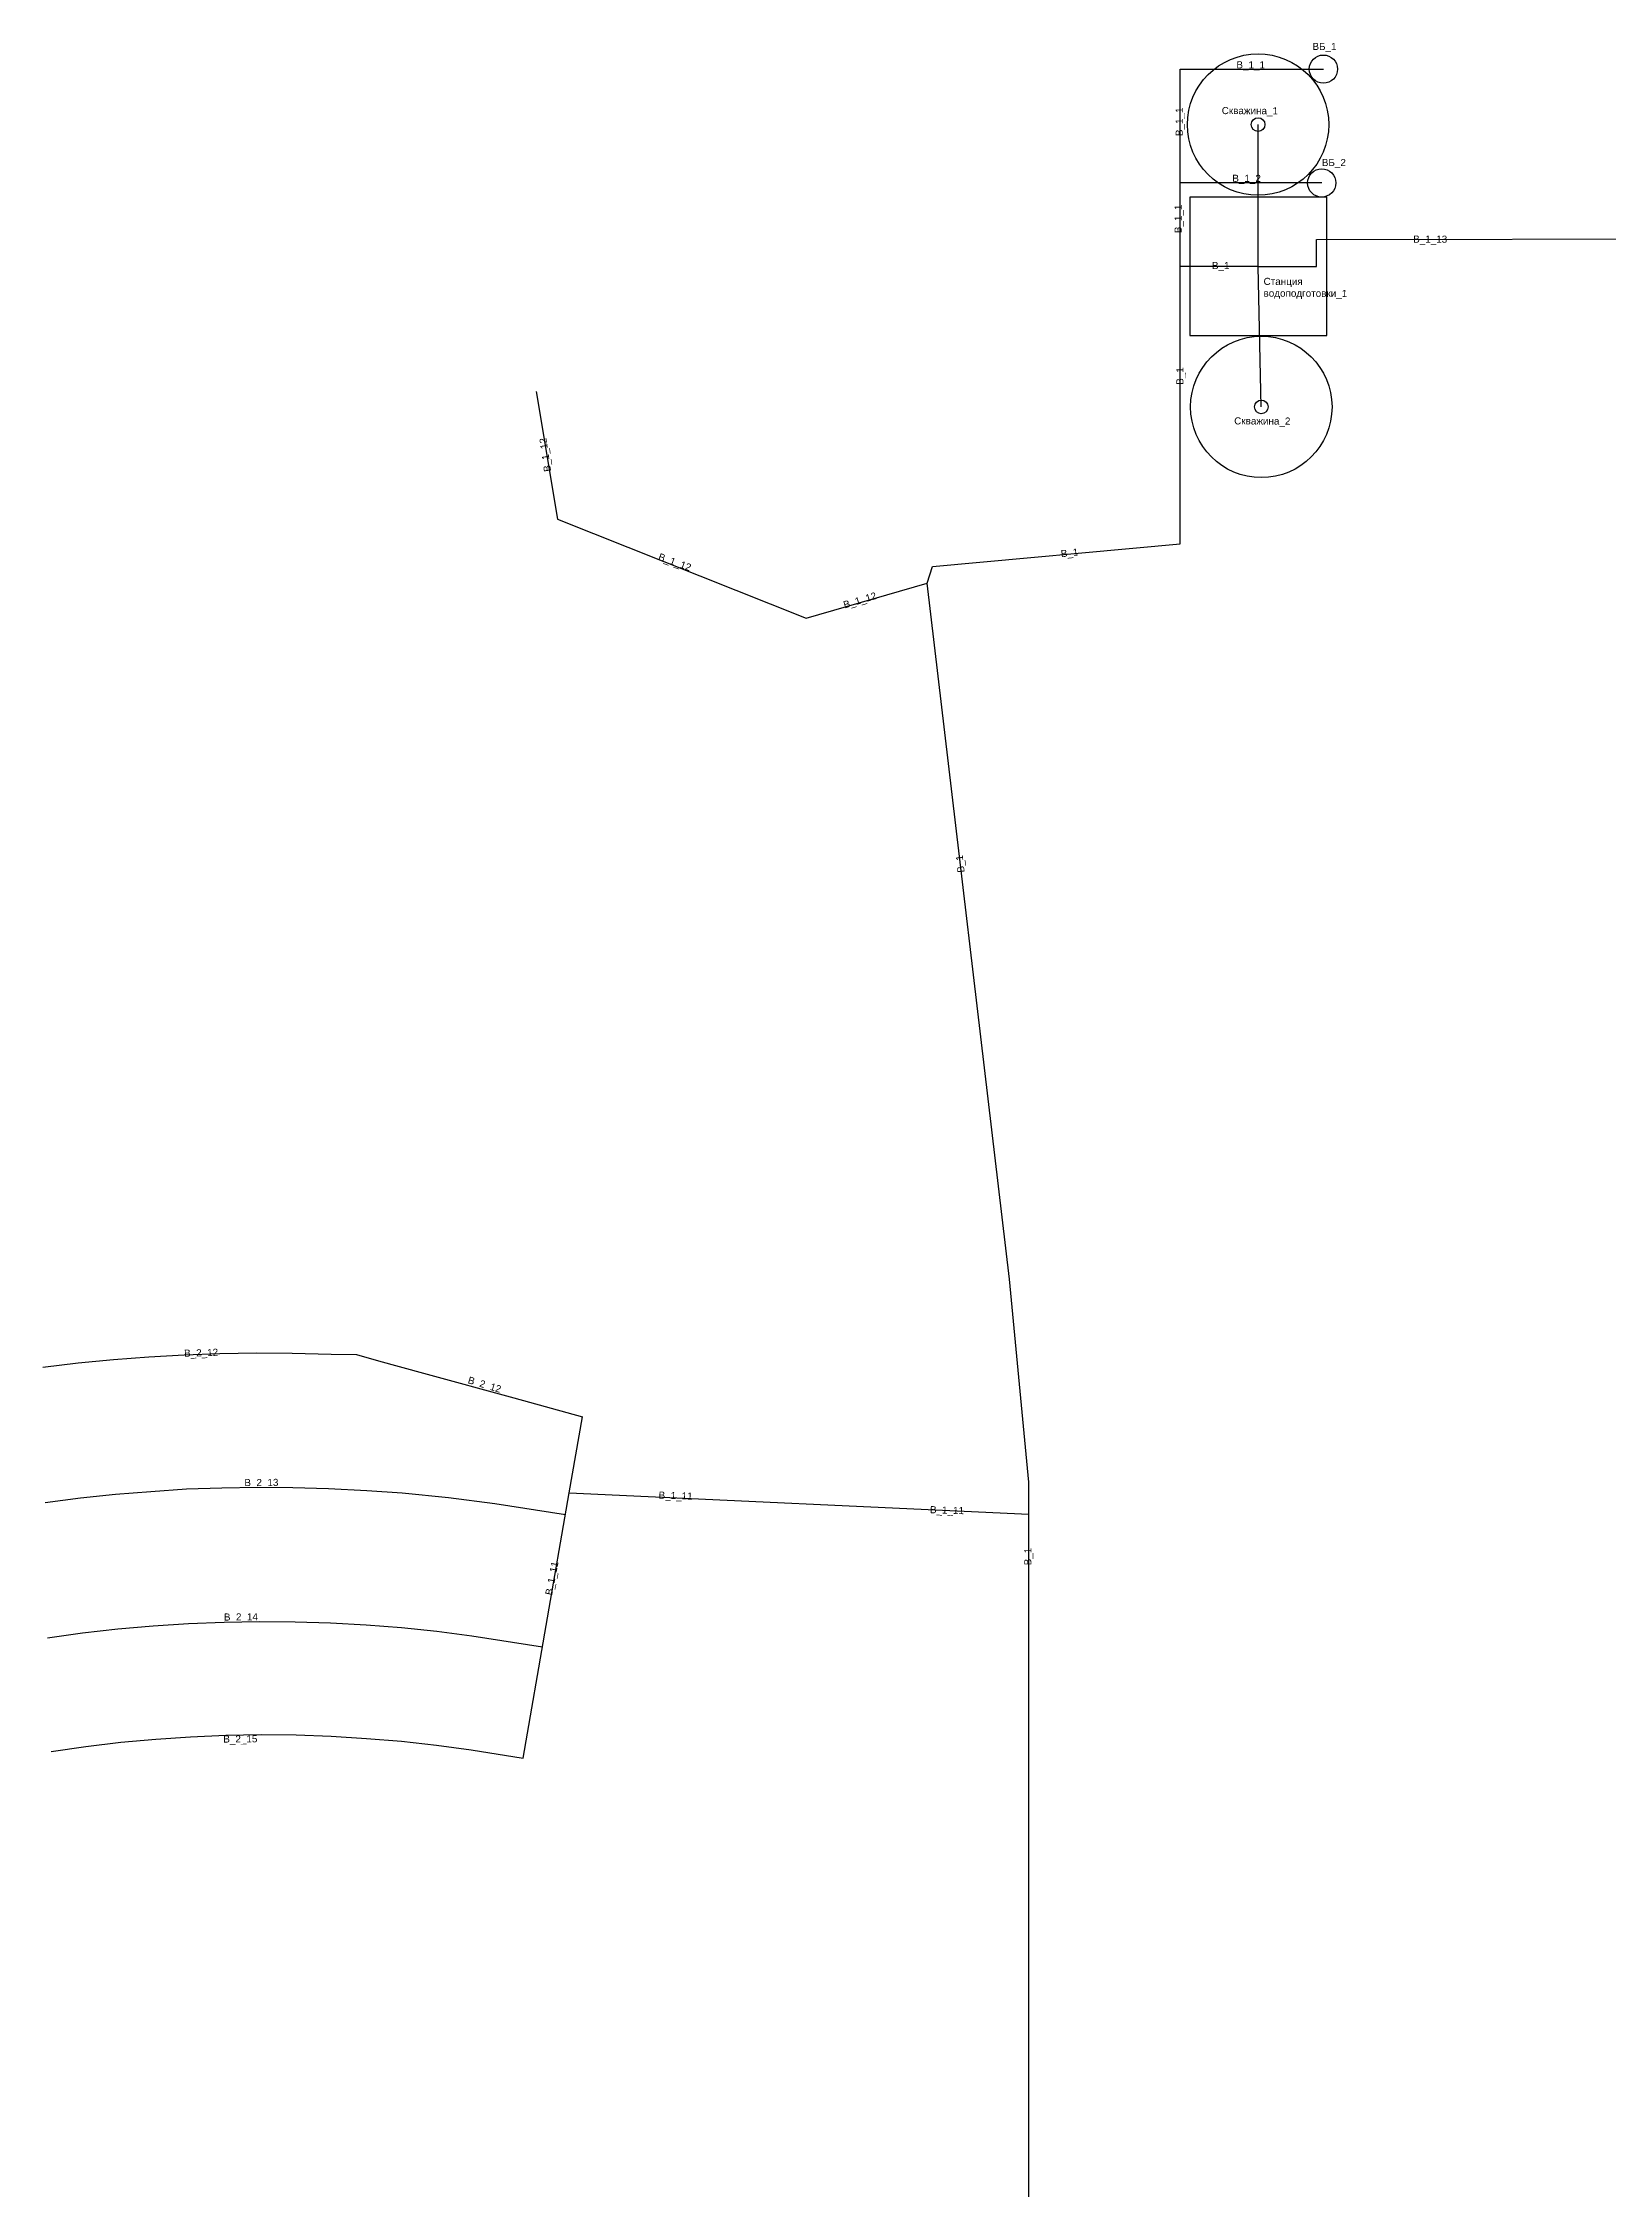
# Model space of a CAD drawing. Header units: millimetres. Extents: x 2242870 to 2245448, y 377619 to 381319.
# Drawn here: x 2243180 to 2244287, y 379469 to 380987 of the extents above; entities that cross this region are included whole.
import ezdxf

# ---------------------------------------------------------------- set-up
doc = ezdxf.new("R2010")
doc.units = ezdxf.units.MM
for name, color, linetype, lineweight in [('водопровод высокий', 5, 'Continuous', 25), ('водопровод_низкий', 161, 'Continuous', 25), ('водопроводная_башня', 5, 'Continuous', 25), ('подписи_водопровод', 5, 'Continuous', 25), ('станция_насосная_1_уровень', 212, 'Continuous', 25)]:
    doc.layers.add(name, color=color, linetype=linetype, lineweight=lineweight)
doc.styles.get("Standard").update_dxf_attribs({"font": 'arial.ttf'})

msp = doc.modelspace()

# ---------------------------------------------------------------- linework, layer by layer
at = {"layer": 'водопровод высокий'}
msp.add_line((2243552.6, 379961.8), (2243877.7, 379946.7), dxfattribs=at)
for points in [[(2243984.7, 380829.4), (2243984.7, 380968.9), (2244086, 380968.9)], [(2244084.8, 380888.4), (2243984.7, 380888.4)], [(2244039.9, 380829.4), (2244081.2, 380829.4), (2244081.2, 380848.4), (2244358.1, 380848.9), (2244370.2, 380874.8), (2244747.4, 380718.1)], [(2243877.7, 378066.5), (2243877.7, 378453.1), (2243877.7, 378501.5), (2243877.7, 379946.7), (2243877.7, 379969.4), (2243863.9, 380113), (2243805.8, 380605.2), (2243809.5, 380617.2), (2243984.7, 380633.1), (2243984.7, 380829.4)], [(2244039.9, 380829.4), (2243984.7, 380829.4)], [(2243529.3, 380740.9), (2243544.4, 380650.6), (2243720.1, 380580.5), (2243805.8, 380605.2)], [(2243520, 379774.1), (2243552.6, 379961.8), (2243562, 380015.7)]]:
    msp.add_lwpolyline(points, dxfattribs=at)
at = {"layer": 'водопровод_низкий'}
for points in [[(2243180.3, 380050.7), (2243205.2, 380053.7), (2243230.2, 380056.1), (2243255.2, 380058), (2243280.3, 380059.5), (2243305.4, 380060.4), (2243331.5, 380060.8), (2243356.6, 380060.7), (2243384.3, 380060), (2243402.2, 380059.6), (2243417.7, 380055.3), (2243449.4, 380046.6), (2243513.4, 380029), (2243562, 380015.7)], [(2243181.9, 379955.1), (2243206.8, 379958.3), (2243231.7, 379960.9), (2243256.7, 379962.9), (2243281.8, 379964.7), (2243306.9, 379965.4), (2243332, 379965.8), (2243357.1, 379965.7), (2243382.2, 379965), (2243409.4, 379963.6), (2243434.5, 379961.8), (2243467.2, 379958.6), (2243499.9, 379954.4), (2243550, 379946.6)], [(2243183.5, 379859.4), (2243208.3, 379862.8), (2243233.3, 379865.6), (2243258.3, 379867.8), (2243283.4, 379869.4), (2243308.5, 379870.4), (2243333.6, 379870.8), (2243358.7, 379870.6), (2243383.8, 379869.8), (2243408.9, 379868.5), (2243433.9, 379866.5), (2243458.9, 379863.9), (2243483.8, 379860.7), (2243533.7, 379853)], [(2243186.1, 379778.8), (2243210.7, 379782.4), (2243235.4, 379785.4), (2243260.2, 379787.7), (2243284.8, 379789.3), (2243309.7, 379790.4), (2243334.6, 379790.8), (2243359.4, 379790.6), (2243384.3, 379789.7), (2243409.1, 379788.2), (2243433.9, 379786.1), (2243458.6, 379783.4), (2243483.3, 379780), (2243520, 379774.1)]]:
    msp.add_lwpolyline(points, dxfattribs=at)
at = {"layer": 'водопроводная_башня'}
for centre in [(2244086, 380968.9), (2244084.8, 380888.4)]:
    msp.add_circle(centre, 10, dxfattribs=at)
at = {"layer": 'станция_насосная_1_уровень'}
for points in [[(2244039.9, 380829.4), (2244039.8, 380929.7)], [(2244042.1, 380730), (2244039.9, 380829.4)]]:
    msp.add_lwpolyline(points, dxfattribs=at)
msp.add_lwpolyline([(2244088.4, 380878.3), (2243991.5, 380878.3), (2243991.5, 380780.5), (2244088.4, 380780.5)], close=True, dxfattribs=at)
for centre, radius in [((2244039.8, 380929.7), 50), ((2244039.8, 380929.7), 4.82), ((2244042.1, 380730), 50), ((2244042.1, 380730), 4.82)]:
    msp.add_circle(centre, radius, dxfattribs=at)

# ---------------------------------------------------------------- texts
at = {"layer": 'подписи_водопровод', "char_height": 5, "attachment_point": 1}
for s, insert, rotation in [('ВБ_1', (2244078.3, 380987.5), 359.8091), ('В_1_1', (2244024.5, 380974.5), 359.8091), ('В_1_1', (2243981.5, 380921.6), 89.8091), ('Скважина_1', (2244014.1, 380942.1), 359.8091), ('ВБ_2', (2244084.9, 380905.4), 359.8091), ('В_1_2', (2244021.6, 380894.2), 359.8091), ('В_1_1', (2243980.7, 380852.9), 89.8091), ('В_1_13', (2244149.5, 380851.2), 359.8091), ('В_1', (2244007.2, 380832.5), 359.8091), ('Станция водоподготовки_1', (2244043.7, 380821.3), 359.8091), ('В_1', (2243982, 380745.6), 89.8091), ('Скважина_2', (2244022.9, 380722.6), 359.8091), ('В_1_12', (2243534.8, 380683.8), 98.177), ('В_1', (2243900, 380628.6), 6.3758), ('В_1_12', (2243616.8, 380626.7), 340.0613), ('В_1_12', (2243745.9, 380592.2), 16.7319), ('В_1', (2243827.3, 380400.3), 96.3758), ('В_2_12', (2243280.1, 380063.1), 1.7598), ('В_2_12', (2243481.9, 380044.3), 343.3315), ('В_2_13', (2243322.8, 379971.6), 0.4018), ('В_1_11', (2243615.9, 379962.8), 358.1724), ('В_1_11', (2243807.8, 379952.5), 358.1724), ('В_1', (2243874.4, 379910.6), 90), ('В_1_11', (2243535.5, 379890.1), 78.9318), ('В_2_14', (2243308.3, 379876.5), 0.4018), ('В_2_15', (2243307.9, 379790.2), 0.4018)]:
    msp.add_mtext_dynamic_manual_height_columns(s, width=14.204, gutter_width=12.5, heights=[0], dxfattribs=dict(at, insert=insert, rotation=rotation))

doc.saveas('drawing.dxf')
